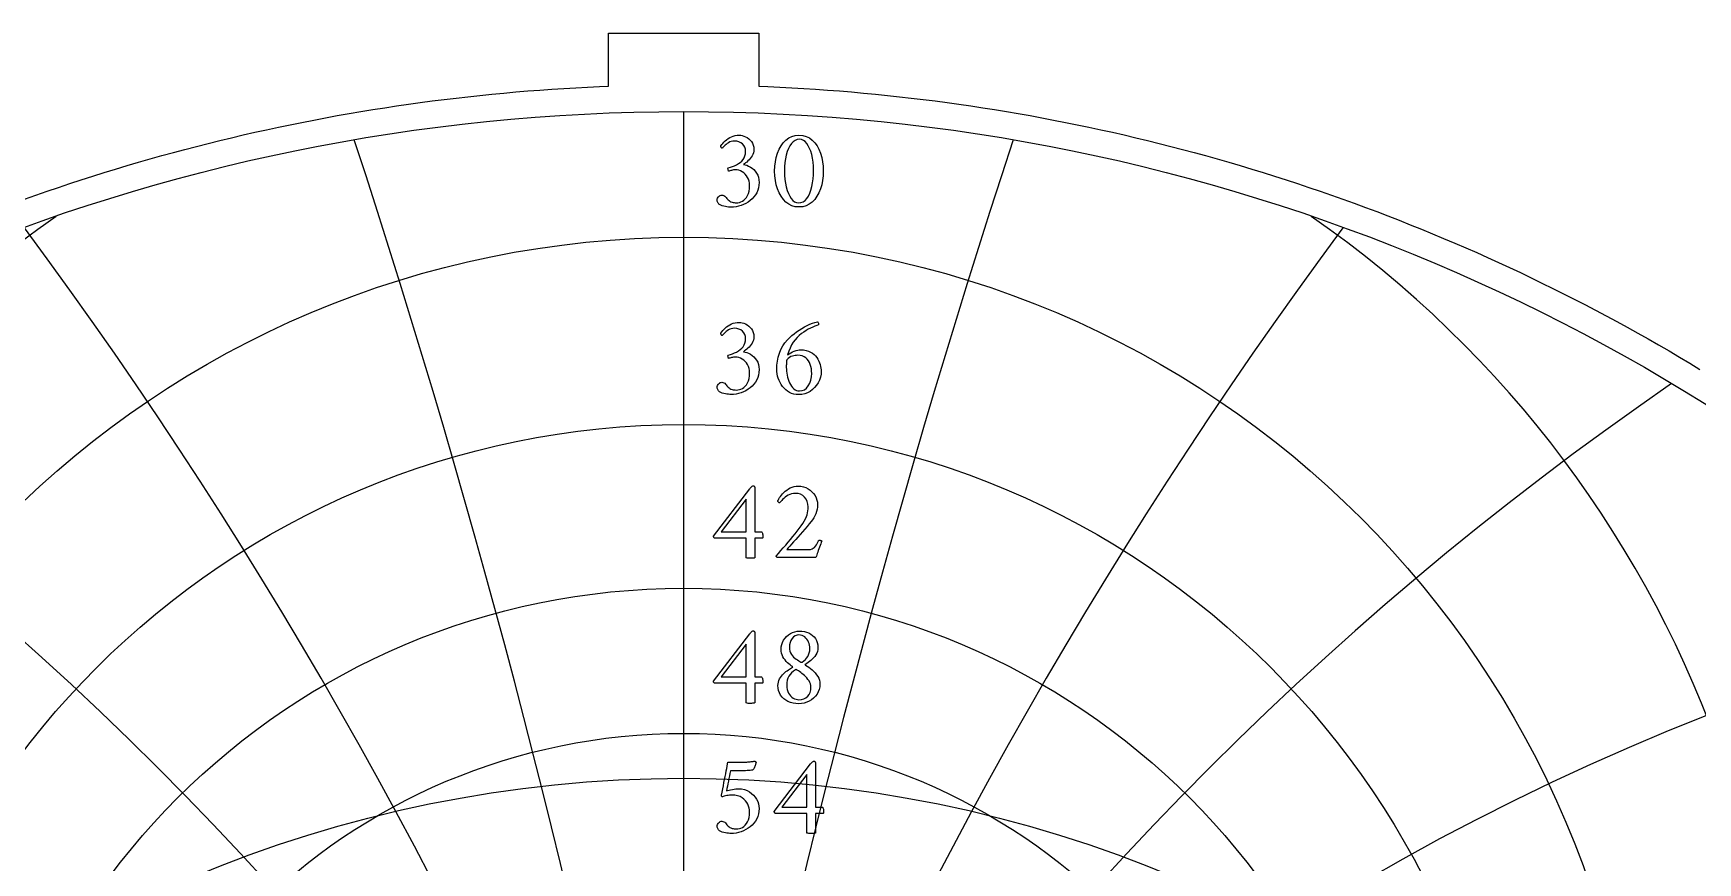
# Model space of a CAD drawing. Header units: millimetres. Extents: x -55 to 55, y -55 to 56.
# Drawn here: x -18.2 to 28.37, y 32.99 to 56.19 of the extents above; entities that cross this region are included whole.
import ezdxf

# ---------------------------------------------------------------- set-up
doc = ezdxf.new("R2010")
doc.units = ezdxf.units.MM
for name, color, linetype in [('CUT_OUTER', 1, 'Continuous'), ('ENGRAVE', 7, 'Continuous'), ('ENGRAVE_FINE', 8, 'Continuous'), ('TEXT', 5, 'Continuous')]:
    doc.layers.add(name, color=color, linetype=linetype)

msp = doc.modelspace()

# ---------------------------------------------------------------- linework, layer by layer
at = {"layer": 'CUT_OUTER'}
msp.add_lwpolyline([(-18.4447, 51.5495), (-18.1281, 51.6617), (-17.8107, 51.772), (-17.4927, 51.8803), (-17.1741, 51.9867), (-16.8548, 52.0911), (-16.5348, 52.1935), (-16.2143, 52.294), (-15.8931, 52.3925), (-15.5713, 52.489), (-15.249, 52.5836), (-14.926, 52.6761), (-14.6025, 52.7667), (-14.2785, 52.8553), (-13.9539, 52.942), (-13.6288, 53.0266), (-13.3032, 53.1092), (-12.977, 53.1898), (-12.6504, 53.2685), (-12.3233, 53.3451), (-11.9958, 53.4197), (-11.6678, 53.4923), (-11.3393, 53.5629), (-11.0105, 53.6314), (-10.6812, 53.698), (-10.3515, 53.7625), (-10.0214, 53.825), (-9.691, 53.8855), (-9.3602, 53.944), (-9.029, 54.0004), (-8.6975, 54.0548), (-8.3656, 54.1071), (-8.0335, 54.1574), (-7.701, 54.2057), (-7.3683, 54.2519), (-7.0353, 54.2961), (-6.702, 54.3383), (-6.3684, 54.3784), (-6.0347, 54.4164), (-5.7007, 54.4524), (-5.3664, 54.4864), (-5.032, 54.5183), (-4.6974, 54.5481), (-4.3626, 54.5759), (-4.0277, 54.6017), (-3.6926, 54.6253), (-3.3573, 54.647), (-3.0219, 54.6665), (-2.6865, 54.6841), (-2.3509, 54.6995), (-2.1, 54.7095), (-2.1, 56.19), (2.1, 56.19), (2.1, 54.7095), (2.3509, 54.6995), (2.6865, 54.6841), (3.0219, 54.6665), (3.3573, 54.647), (3.6926, 54.6253), (4.0277, 54.6017), (4.3626, 54.5759), (4.6974, 54.5481), (5.032, 54.5183), (5.3664, 54.4864), (5.7007, 54.4524), (6.0347, 54.4164), (6.3684, 54.3784), (6.702, 54.3383), (7.0353, 54.2961), (7.3683, 54.2519), (7.701, 54.2057), (8.0335, 54.1574), (8.3656, 54.1071), (8.6975, 54.0548), (9.029, 54.0004), (9.3602, 53.944), (9.691, 53.8855), (10.0214, 53.825), (10.3515, 53.7625), (10.6812, 53.698), (11.0105, 53.6314), (11.3393, 53.5629), (11.6678, 53.4923), (11.9958, 53.4197), (12.3233, 53.3451), (12.6504, 53.2685), (12.977, 53.1898), (13.3032, 53.1092), (13.6288, 53.0266), (13.9539, 52.942), (14.2785, 52.8553), (14.6025, 52.7667), (14.926, 52.6761), (15.249, 52.5836), (15.5713, 52.489), (15.8931, 52.3925), (16.2143, 52.294), (16.5348, 52.1935), (16.8548, 52.0911), (17.1741, 51.9867), (17.4927, 51.8803), (17.8107, 51.772), (18.1281, 51.6617), (18.4447, 51.5495), (18.7607, 51.4354), (19.0759, 51.3193), (19.3905, 51.2013), (19.7043, 51.0814), (20.0173, 50.9595), (20.3296, 50.8357), (20.6412, 50.71), (20.9519, 50.5824), (21.2619, 50.4529), (21.5711, 50.3215), (21.8794, 50.1882), (22.187, 50.053), (22.4937, 49.9159), (22.7995, 49.7769), (23.1045, 49.6361), (23.4086, 49.4934), (23.7119, 49.3488), (24.0142, 49.2024), (24.3157, 49.0542), (24.6162, 48.904), (24.9158, 48.7521), (25.2145, 48.5983), (25.5122, 48.4426), (25.809, 48.2852), (26.1048, 48.1259), (26.3996, 47.9648), (26.6934, 47.802), (26.9862, 47.6373), (27.278, 47.4708), (27.5687, 47.3025), (27.8585, 47.1325), (28.1471, 46.9606), (28.4347, 46.787)], dxfattribs=at)
at = {"layer": 'ENGRAVE'}
msp.add_lwpolyline([(0, -54), (0, 54)], dxfattribs=at)
for centre, radius in [((0, 0), 54), ((0, 23.6947), 26.7872), ((0, 22.0044), 23.2388), ((0, 20.64), 20.023), ((0, 19.5378), 17.066), ((0, 0), 35.3478)]:
    msp.add_circle(centre, radius, dxfattribs=at)
for centre, radius, start, end in [((0, 25.8003), 30.7681, 124.80163, 55.19837), ((0, 28.4491), 35.32, 154.69046, 25.30954), ((0, 31.8303), 40.6435, 174.4344, 5.5656)]:
    msp.add_arc(centre, radius, start, end, dxfattribs=at)
at = {"layer": 'ENGRAVE_FINE'}
for centre, radius, start, end in [((-261.6917, -29.6603), 265.7287, 3.647737, 18.170939), ((-261.6917, -29.6603), 265.7287, 3.647737, 18.170939), ((261.6917, -29.6603), 265.7287, 161.829061, 176.352263), ((261.6917, -29.6603), 265.7287, 161.829061, 176.352263), ((-126.7777, -29.6603), 134.914, 7.344159, 36.585691), ((-126.7777, -29.6603), 134.914, 7.344159, 36.585691), ((126.7777, -29.6603), 134.914, 143.414309, 172.655841), ((126.7777, -29.6603), 134.914, 143.414309, 172.655841), ((-79.9226, -29.6603), 92.2866, 11.140372, 55.492982), ((-79.9226, -29.6603), 92.2866, 11.140372, 55.492982), ((79.9226, -29.6603), 92.2866, 124.507018, 168.859628), ((79.9226, -29.6603), 92.2866, 124.507018, 168.859628), ((-54.9915, -29.6603), 71.7863, 15.092561, 75.137638), ((-54.9915, -29.6603), 71.7863, 15.092561, 75.137638), ((54.9915, -29.6603), 71.7863, 104.862362, 164.907439), ((54.9915, -29.6603), 71.7863, 104.862362, 164.907439)]:
    msp.add_arc(centre, radius, start, end, dxfattribs=at)
at = {"layer": 'TEXT'}
for points in [[(1.5553, 53.3423), (1.5962, 53.3394), (1.6391, 53.3307), (1.684, 53.3162), (1.7309, 53.296), (1.7771, 53.2701), (1.8199, 53.2389), (1.8593, 53.2023), (1.8954, 53.1603), (1.9254, 53.1131), (1.9469, 53.0613), (1.9597, 53.0046), (1.964, 52.9431), (1.9609, 52.8946), (1.9517, 52.8481), (1.9362, 52.8036), (1.9145, 52.7611), (1.8886, 52.7209), (1.8602, 52.6836), (1.8295, 52.6491), (1.7964, 52.6173), (1.7629, 52.5886), (1.7313, 52.5631), (1.7015, 52.5407), (1.6734, 52.5215), (1.7189, 52.5122), (1.766, 52.4968), (1.8147, 52.4754), (1.865, 52.4481), (1.9142, 52.4149), (1.9596, 52.3758), (2.0013, 52.331), (2.0391, 52.2804), (2.0705, 52.224), (2.093, 52.1619), (2.1064, 52.0939), (2.1109, 52.0202), (2.1066, 51.9422), (2.0938, 51.8681), (2.0723, 51.7977), (2.0423, 51.7311), (2.0051, 51.6689), (1.9624, 51.6114), (1.9141, 51.5587), (1.8602, 51.5108), (1.8019, 51.468), (1.7401, 51.4305), (1.6749, 51.3985), (1.6064, 51.3719), (1.5357, 51.3509), (1.4642, 51.3359), (1.392, 51.327), (1.3189, 51.324), (1.2867, 51.3251), (1.2507, 51.3284), (1.2109, 51.3338), (1.1672, 51.3415), (1.1228, 51.3516), (1.0806, 51.3643), (1.0406, 51.3796), (1.0028, 51.3974), (0.9956, 51.4038), (0.9868, 51.4134), (0.9764, 51.4262), (0.9645, 51.4421), (0.9533, 51.4599), (0.9453, 51.4781), (0.9405, 51.4966), (0.9389, 51.5156), (0.9414, 51.5475), (0.9489, 51.5763), (0.9614, 51.6018), (0.9788, 51.6242), (0.9995, 51.6423), (1.0215, 51.6553), (1.045, 51.6631), (1.0698, 51.6657), (1.1001, 51.6626), (1.1269, 51.6533), (1.1504, 51.6378), (1.1704, 51.6162), (1.1889, 51.5921), (1.2076, 51.5695), (1.2264, 51.5482), (1.2455, 51.5283), (1.2689, 51.5077), (1.2946, 51.4904), (1.3224, 51.4766), (1.3525, 51.4661), (1.3835, 51.4584), (1.4143, 51.4529), (1.445, 51.4496), (1.4754, 51.4485), (1.517, 51.4514), (1.5589, 51.4601), (1.6009, 51.4746), (1.6431, 51.4948), (1.6837, 51.5218), (1.7209, 51.5563), (1.7548, 51.5984), (1.7852, 51.6481), (1.8103, 51.7061), (1.8283, 51.7731), (1.8391, 51.849), (1.8427, 51.9339), (1.8391, 51.9959), (1.8283, 52.0541), (1.8103, 52.1085), (1.7852, 52.1591), (1.7544, 52.2053), (1.7193, 52.2465), (1.6801, 52.2827), (1.6367, 52.314), (1.5905, 52.3391), (1.5429, 52.3571), (1.4939, 52.3679), (1.4435, 52.3714), (1.4178, 52.3704), (1.392, 52.3675), (1.3659, 52.3625), (1.3397, 52.3555), (1.3148, 52.3481), (1.293, 52.3419), (1.2741, 52.3369), (1.2583, 52.3331), (1.2499, 52.3465), (1.2439, 52.3611), (1.2403, 52.3768), (1.2391, 52.3938), (1.2395, 52.4042), (1.2407, 52.413), (1.2427, 52.4201), (1.2455, 52.4257), (1.307, 52.4419), (1.3668, 52.4617), (1.4251, 52.485), (1.4818, 52.512), (1.535, 52.5428), (1.5828, 52.5778), (1.6252, 52.6171), (1.6622, 52.6605), (1.6923, 52.7087), (1.7137, 52.7623), (1.7266, 52.8212), (1.7309, 52.8856), (1.7255, 52.9453), (1.7093, 52.9998), (1.6824, 53.0491), (1.6447, 53.0932), (1.5986, 53.1295), (1.5465, 53.1555), (1.4884, 53.171), (1.4243, 53.1762), (1.3764, 53.1733), (1.3317, 53.1646), (1.2902, 53.1502), (1.2519, 53.1299), (1.217, 53.1066), (1.186, 53.0828), (1.1588, 53.0587), (1.1353, 53.0341), (1.1154, 53.0117), (1.099, 52.9938), (1.0859, 52.9805), (1.0762, 52.9718), (1.0698, 52.9732), (1.0635, 52.9774), (1.0571, 52.9844), (1.0507, 52.9942), (1.0451, 53.0054), (1.0411, 53.0165), (1.0387, 53.0277), (1.0379, 53.0389), (1.0636, 53.0753), (1.0926, 53.1112), (1.125, 53.1464), (1.1609, 53.181), (1.1999, 53.2139), (1.2419, 53.2441), (1.2869, 53.2714), (1.3349, 53.296), (1.3858, 53.3162), (1.4395, 53.3307), (1.496, 53.3394), (1.5553, 53.3423)], [(3.2255, 53.3391), (3.3314, 53.3305), (3.4287, 53.3048), (3.5174, 53.2618), (3.5975, 53.2018), (3.6688, 53.1274), (3.7309, 53.0417), (3.7838, 52.9446), (3.8275, 52.8361), (3.8617, 52.7192), (3.8861, 52.597), (3.9008, 52.4693), (3.9057, 52.3363), (3.9007, 52.2033), (3.8857, 52.0756), (3.8608, 51.9534), (3.8259, 51.8365), (3.7815, 51.7279), (3.7281, 51.6305), (3.6657, 51.5443), (3.5943, 51.4693), (3.5144, 51.4085), (3.4263, 51.3651), (3.33, 51.339), (3.2255, 51.3303), (3.1237, 51.339), (3.0291, 51.3651), (2.9417, 51.4085), (2.8614, 51.4693), (2.7893, 51.5443), (2.7261, 51.6305), (2.6719, 51.7279), (2.6267, 51.8365), (2.5911, 51.9534), (2.5656, 52.0756), (2.5503, 52.2033), (2.5453, 52.3363), (2.5502, 52.4693), (2.5652, 52.597), (2.5902, 52.7192), (2.6251, 52.8361), (2.6696, 52.9446), (2.7233, 53.0417), (2.7862, 53.1274), (2.8582, 53.2018), (2.9387, 53.2618), (3.0267, 53.3048), (3.1223, 53.3305), (3.2255, 53.3391)], [(3.2415, 53.2241), (3.1783, 53.2166), (3.1197, 53.1942), (3.0657, 53.1568), (3.0163, 53.1044), (2.9719, 53.0394), (2.9329, 52.9642), (2.8992, 52.8789), (2.871, 52.7834), (2.8486, 52.68), (2.8327, 52.571), (2.8231, 52.4565), (2.8199, 52.3363), (2.8231, 52.2175), (2.8327, 52.1036), (2.8486, 51.9947), (2.871, 51.8908), (2.8988, 51.7945), (2.9313, 51.7084), (2.9683, 51.6324), (3.0099, 51.5667), (3.0555, 51.5136), (3.1045, 51.4757), (3.1569, 51.4529), (3.2127, 51.4453), (3.28, 51.4531), (3.3412, 51.4765), (3.3965, 51.5154), (3.4458, 51.5699), (3.4893, 51.6373), (3.5269, 51.7152), (3.5587, 51.8034), (3.5848, 51.902), (3.605, 52.008), (3.6195, 52.1184), (3.6282, 52.2331), (3.6311, 52.3523), (3.628, 52.4721), (3.6187, 52.5858), (3.6032, 52.6933), (3.5816, 52.7946), (3.5544, 52.8878), (3.5225, 52.971), (3.4858, 53.0443), (3.4442, 53.1076), (3.3986, 53.1586), (3.3496, 53.195), (3.2972, 53.2168), (3.2415, 53.2241)], [(1.5553, 48.1035), (1.5962, 48.1006), (1.6391, 48.0919), (1.684, 48.0775), (1.7309, 48.0572), (1.7771, 48.0314), (1.8199, 48.0001), (1.8593, 47.9635), (1.8954, 47.9215), (1.9254, 47.8744), (1.9469, 47.8225), (1.9597, 47.7658), (1.964, 47.7043), (1.9609, 47.6558), (1.9517, 47.6093), (1.9362, 47.5648), (1.9145, 47.5223), (1.8886, 47.4822), (1.8602, 47.4448), (1.8295, 47.4103), (1.7964, 47.3786), (1.7629, 47.3498), (1.7313, 47.3243), (1.7015, 47.3019), (1.6734, 47.2828), (1.7189, 47.2734), (1.766, 47.258), (1.8147, 47.2367), (1.865, 47.2093), (1.9142, 47.1761), (1.9596, 47.1371), (2.0013, 47.0923), (2.0391, 47.0417), (2.0705, 46.9853), (2.093, 46.9231), (2.1064, 46.8551), (2.1109, 46.7814), (2.1066, 46.7034), (2.0938, 46.6293), (2.0723, 46.5589), (2.0423, 46.4924), (2.0051, 46.4301), (1.9624, 46.3726), (1.9141, 46.3199), (1.8602, 46.272), (1.8019, 46.2292), (1.7401, 46.1918), (1.6749, 46.1597), (1.6064, 46.1331), (1.5357, 46.1121), (1.4642, 46.0972), (1.392, 46.0882), (1.3189, 46.0852), (1.2867, 46.0863), (1.2507, 46.0896), (1.2109, 46.0951), (1.1672, 46.1028), (1.1228, 46.1128), (1.0806, 46.1255), (1.0406, 46.1408), (1.0028, 46.1586), (0.9956, 46.165), (0.9868, 46.1746), (0.9764, 46.1874), (0.9645, 46.2034), (0.9533, 46.2211), (0.9453, 46.2393), (0.9405, 46.2578), (0.9389, 46.2768), (0.9414, 46.3087), (0.9489, 46.3375), (0.9614, 46.363), (0.9788, 46.3854), (0.9995, 46.4035), (1.0215, 46.4165), (1.045, 46.4243), (1.0698, 46.4269), (1.1001, 46.4238), (1.1269, 46.4145), (1.1504, 46.3991), (1.1704, 46.3774), (1.1889, 46.3533), (1.2076, 46.3307), (1.2264, 46.3094), (1.2455, 46.2896), (1.2689, 46.2689), (1.2946, 46.2517), (1.3224, 46.2378), (1.3525, 46.2273), (1.3835, 46.2196), (1.4143, 46.2141), (1.445, 46.2108), (1.4754, 46.2097), (1.517, 46.2126), (1.5589, 46.2213), (1.6009, 46.2358), (1.6431, 46.256), (1.6837, 46.283), (1.7209, 46.3175), (1.7548, 46.3596), (1.7852, 46.4093), (1.8103, 46.4673), (1.8283, 46.5343), (1.8391, 46.6102), (1.8427, 46.6952), (1.8391, 46.7571), (1.8283, 46.8153), (1.8103, 46.8697), (1.7852, 46.9203), (1.7544, 46.9665), (1.7193, 47.0077), (1.6801, 47.044), (1.6367, 47.0752), (1.5905, 47.1003), (1.5429, 47.1183), (1.4939, 47.1291), (1.4435, 47.1327), (1.4178, 47.1317), (1.392, 47.1287), (1.3659, 47.1237), (1.3397, 47.1167), (1.3148, 47.1093), (1.293, 47.1031), (1.2741, 47.0981), (1.2583, 47.0944), (1.2499, 47.1077), (1.2439, 47.1223), (1.2403, 47.1381), (1.2391, 47.155), (1.2395, 47.1654), (1.2407, 47.1742), (1.2427, 47.1814), (1.2455, 47.187), (1.307, 47.2031), (1.3668, 47.2229), (1.4251, 47.2462), (1.4818, 47.2732), (1.535, 47.304), (1.5828, 47.3391), (1.6252, 47.3783), (1.6622, 47.4217), (1.6923, 47.4699), (1.7137, 47.5235), (1.7266, 47.5825), (1.7309, 47.6468), (1.7255, 47.7065), (1.7093, 47.761), (1.6824, 47.8103), (1.6447, 47.8544), (1.5986, 47.8907), (1.5465, 47.9167), (1.4884, 47.9323), (1.4243, 47.9374), (1.3764, 47.9346), (1.3317, 47.9259), (1.2902, 47.9114), (1.2519, 47.8911), (1.217, 47.8678), (1.186, 47.844), (1.1588, 47.8199), (1.1353, 47.7953), (1.1154, 47.7729), (1.099, 47.755), (1.0859, 47.7417), (1.0762, 47.7331), (1.0698, 47.7345), (1.0635, 47.7386), (1.0571, 47.7456), (1.0507, 47.7554), (1.0451, 47.7666), (1.0411, 47.7778), (1.0387, 47.7889), (1.0379, 47.8001), (1.0636, 47.8366), (1.0926, 47.8724), (1.125, 47.9076), (1.1609, 47.9422), (1.1999, 47.9752), (1.2419, 48.0053), (1.2869, 48.0327), (1.3349, 48.0572), (1.3858, 48.0775), (1.4395, 48.0919), (1.496, 48.1006), (1.5553, 48.1035)], [(3.2766, 47.3339), (3.3547, 47.3301), (3.4263, 47.3187), (3.4912, 47.2997), (3.5496, 47.2732), (3.6019, 47.2408), (3.6486, 47.2041), (3.6897, 47.1633), (3.7253, 47.1183), (3.7557, 47.0706), (3.7816, 47.0217), (3.8028, 46.9716), (3.8195, 46.9203), (3.8321, 46.8697), (3.841, 46.8217), (3.8464, 46.7763), (3.8482, 46.7335), (3.8429, 46.6488), (3.8271, 46.567), (3.8006, 46.4883), (3.7636, 46.4125), (3.7177, 46.3419), (3.6646, 46.2784), (3.6043, 46.2221), (3.5369, 46.173), (3.4635, 46.1332), (3.3856, 46.1047), (3.303, 46.0877), (3.2159, 46.082), (3.1473, 46.0859), (3.0822, 46.0976), (3.0204, 46.117), (2.962, 46.1443), (2.9074, 46.1779), (2.857, 46.2165), (2.8108, 46.2601), (2.7688, 46.3087), (2.7312, 46.3613), (2.6981, 46.4169), (2.6697, 46.4755), (2.6459, 46.5371), (2.627, 46.6), (2.6135, 46.6628), (2.6054, 46.7254), (2.6027, 46.7878), (2.6075, 46.9059), (2.6219, 47.0209), (2.6459, 47.1327), (2.6794, 47.2413), (2.7221, 47.3448), (2.7736, 47.4416), (2.8339, 47.5317), (2.9029, 47.6149), (2.9609, 47.6744), (3.0231, 47.7315), (3.0895, 47.7862), (3.16, 47.8384), (3.2331, 47.8877), (3.3069, 47.9335), (3.3816, 47.9756), (3.457, 48.0141), (3.5316, 48.0482), (3.6035, 48.0772), (3.6729, 48.1009), (3.7396, 48.1195), (3.7498, 48.1172), (3.758, 48.1103), (3.7642, 48.0988), (3.7684, 48.0828), (3.7712, 48.0657), (3.7732, 48.0512), (3.7744, 48.0393), (3.7748, 48.0301), (3.7236, 48.0125), (3.669, 47.9917), (3.611, 47.9678), (3.5496, 47.9406), (3.4865, 47.9095), (3.4231, 47.8736), (3.3595, 47.8329), (3.2957, 47.7874), (3.2335, 47.7364), (3.1744, 47.6792), (3.1185, 47.6158), (3.0658, 47.5462), (3.0177, 47.4697), (2.9756, 47.3854), (2.9395, 47.2932), (2.9093, 47.1934), (2.952, 47.225), (2.9971, 47.2528), (3.0446, 47.2769), (3.0945, 47.2971), (3.1442, 47.3132), (3.1912, 47.3247), (3.2353, 47.3316), (3.2766, 47.3339)], [(2.8838, 47.056), (2.8808, 47.0303), (2.8782, 47.0041), (2.876, 46.9776), (2.8742, 46.9506), (2.8728, 46.9235), (2.8718, 46.8964), (2.8712, 46.8692), (2.871, 46.8421), (2.8724, 46.7888), (2.8766, 46.7343), (2.8836, 46.6786), (2.8934, 46.6217), (2.906, 46.5652), (2.9217, 46.5107), (2.9404, 46.4582), (2.962, 46.4077), (2.9867, 46.3605), (3.0143, 46.3179), (3.0449, 46.2799), (3.0786, 46.2465), (3.1151, 46.2192), (3.1544, 46.1998), (3.1965, 46.1881), (3.2415, 46.1842), (3.3131, 46.193), (3.378, 46.2193), (3.4361, 46.2632), (3.4874, 46.3247), (3.5293, 46.3994), (3.5592, 46.4828), (3.5772, 46.575), (3.5832, 46.676), (3.5807, 46.7419), (3.5732, 46.8053), (3.5607, 46.8664), (3.5432, 46.9251), (3.5204, 46.9798), (3.4917, 47.0289), (3.4573, 47.0724), (3.4171, 47.1103), (3.3706, 47.1411), (3.3173, 47.163), (3.2572, 47.1762), (3.1904, 47.1806), (3.1559, 47.1793), (3.1197, 47.1754), (3.0817, 47.1689), (3.0419, 47.1598), (3.0014, 47.1455), (2.9616, 47.1235), (2.9224, 47.0937), (2.8838, 47.056)], [(1.9417, 43.5298), (1.9536, 43.5286), (1.9636, 43.525), (1.9719, 43.519), (1.9784, 43.5106), (1.9833, 43.501), (1.9868, 43.4914), (1.9889, 43.4819), (1.9896, 43.4723), (1.9896, 42.2428), (2.1748, 42.2428), (2.1826, 42.2404), (2.19, 42.2332), (2.197, 42.2212), (2.2035, 42.2044), (2.2091, 42.1845), (2.2131, 42.1629), (2.2155, 42.1398), (2.2163, 42.115), (2.2157, 42.0987), (2.2139, 42.0847), (2.2109, 42.0731), (2.2067, 42.0639), (1.9896, 42.0639), (1.9896, 41.5178), (1.9883, 41.5173), (1.9844, 41.5158), (1.9779, 41.5133), (1.9688, 41.5098), (1.954, 41.5064), (1.9301, 41.5039), (1.8973, 41.5024), (1.8555, 41.5019), (1.8066, 41.5035), (1.7716, 41.5083), (1.7507, 41.5162), (1.7437, 41.5274), (1.7437, 42.0639), (0.8655, 42.0639), (0.858, 42.0692), (0.8515, 42.0755), (0.846, 42.0828), (0.8415, 42.0911), (0.838, 42.0996), (0.8355, 42.1074), (0.834, 42.1147), (0.8335, 42.1214), (1.8491, 43.4499), (1.8578, 43.4602), (1.8682, 43.4719), (1.8802, 43.485), (1.8938, 43.4994), (1.9075, 43.5127), (1.9201, 43.5222), (1.9315, 43.5279), (1.9417, 43.5298)], [(3.8674, 41.9873), (3.8512, 41.9477), (3.8347, 41.9054), (3.8177, 41.8606), (3.8003, 41.8132), (3.7832, 41.7654), (3.7668, 41.7194), (3.7512, 41.6752), (3.7365, 41.6328), (3.7233, 41.5947), (3.7125, 41.5633), (3.7041, 41.5388), (3.6981, 41.521), (2.6187, 41.521), (2.6138, 41.5247), (2.6087, 41.5294), (2.6034, 41.5351), (2.598, 41.5418), (2.5931, 41.5487), (2.5896, 41.555), (2.5875, 41.5606), (2.5868, 41.5657), (2.6526, 41.64), (2.7193, 41.7158), (2.7868, 41.7933), (2.855, 41.8723), (2.9229, 41.952), (2.9892, 42.0312), (3.0538, 42.11), (3.1169, 42.1885), (3.177, 42.2651), (3.2327, 42.3386), (3.284, 42.4088), (3.3309, 42.4759), (3.3745, 42.544), (3.4095, 42.6076), (3.436, 42.6669), (3.4538, 42.7218), (3.4657, 42.7751), (3.4742, 42.8296), (3.4793, 42.8853), (3.481, 42.9422), (3.4749, 43.0188), (3.4566, 43.0891), (3.4262, 43.1529), (3.3836, 43.2104), (3.3316, 43.2579), (3.273, 43.2918), (3.2078, 43.3122), (3.1361, 43.319), (3.0758, 43.3156), (3.0195, 43.3054), (2.9672, 43.2885), (2.9189, 43.2647), (2.8748, 43.237), (2.8351, 43.208), (2.7997, 43.1779), (2.7688, 43.1465), (2.7425, 43.1166), (2.7209, 43.0907), (2.7041, 43.0687), (2.6922, 43.0507), (2.6825, 43.052), (2.6726, 43.0559), (2.6625, 43.0624), (2.6522, 43.0715), (2.6432, 43.0812), (2.6367, 43.0895), (2.6328, 43.0963), (2.6315, 43.1018), (2.6384, 43.1187), (2.6494, 43.1406), (2.6647, 43.1674), (2.6842, 43.1992), (2.7078, 43.234), (2.7357, 43.2695), (2.7677, 43.3058), (2.8039, 43.3429), (2.8438, 43.3791), (2.8866, 43.4124), (2.9324, 43.4429), (2.9812, 43.4707), (3.033, 43.4937), (3.0878, 43.5102), (3.1455, 43.5201), (3.2063, 43.5234), (3.2797, 43.5187), (3.3496, 43.5046), (3.4162, 43.4812), (3.4794, 43.4483), (3.5377, 43.4081), (3.5895, 43.3625), (3.6351, 43.3115), (3.6742, 43.2551), (3.7056, 43.195), (3.7281, 43.133), (3.7415, 43.0689), (3.746, 43.0028), (3.743, 42.9368), (3.7341, 42.8727), (3.7191, 42.8106), (3.6981, 42.7505), (3.672, 42.6925), (3.6414, 42.6364), (3.6065, 42.5823), (3.5672, 42.5302), (3.5114, 42.462), (3.4526, 42.3917), (3.3908, 42.3191), (3.3261, 42.2444), (3.2607, 42.1697), (3.1971, 42.0975), (3.1354, 42.0276), (3.0754, 41.9601), (3.0193, 41.8972), (2.9692, 41.8408), (2.9251, 41.791), (2.887, 41.7478), (3.5065, 41.7478), (3.5507, 41.7515), (3.5907, 41.7625), (3.6266, 41.781), (3.6582, 41.8068), (3.6873, 41.8403), (3.7153, 41.8815), (3.7423, 41.9305), (3.7684, 41.9873), (3.773, 41.9957), (3.7804, 42.0017), (3.7905, 42.0052), (3.8035, 42.0064), (3.8091, 42.006), (3.8163, 42.0048), (3.8251, 42.0029), (3.8355, 42.0001), (3.8458, 41.9969), (3.8546, 41.9937), (3.8618, 41.9905), (3.8674, 41.9873)], [(1.7437, 43.1561), (1.0443, 42.2428), (1.7437, 42.2428)], [(1.9417, 39.4705), (1.9536, 39.4693), (1.9636, 39.4657), (1.9719, 39.4597), (1.9784, 39.4513), (1.9833, 39.4417), (1.9868, 39.4322), (1.9889, 39.4226), (1.9896, 39.413), (1.9896, 38.1835), (2.1748, 38.1835), (2.1826, 38.1811), (2.19, 38.1739), (2.197, 38.1619), (2.2035, 38.1452), (2.2091, 38.1252), (2.2131, 38.1037), (2.2155, 38.0805), (2.2163, 38.0557), (2.2157, 38.0394), (2.2139, 38.0254), (2.2109, 38.0138), (2.2067, 38.0047), (1.9896, 38.0047), (1.9896, 37.4586), (1.9883, 37.4581), (1.9844, 37.4566), (1.9779, 37.4541), (1.9688, 37.4506), (1.954, 37.4471), (1.9301, 37.4446), (1.8973, 37.4431), (1.8555, 37.4426), (1.8066, 37.4442), (1.7716, 37.449), (1.7507, 37.457), (1.7437, 37.4681), (1.7437, 38.0047), (0.8655, 38.0047), (0.858, 38.0099), (0.8515, 38.0162), (0.846, 38.0235), (0.8415, 38.0318), (0.838, 38.0403), (0.8355, 38.0482), (0.834, 38.0554), (0.8335, 38.0621), (1.8491, 39.3907), (1.8578, 39.4009), (1.8682, 39.4126), (1.8802, 39.4257), (1.8938, 39.4402), (1.9075, 39.4534), (1.9201, 39.4629), (1.9315, 39.4686), (1.9417, 39.4705)], [(3.2415, 39.4673), (3.3102, 39.4639), (3.376, 39.4537), (3.4388, 39.4368), (3.4985, 39.413), (3.5539, 39.3829), (3.6035, 39.3467), (3.6473, 39.3046), (3.6854, 39.2565), (3.7161, 39.2026), (3.738, 39.1432), (3.7512, 39.0781), (3.7556, 39.0074), (3.752, 38.9487), (3.7412, 38.8941), (3.7233, 38.8434), (3.6981, 38.7967), (3.6679, 38.7535), (3.6347, 38.7136), (3.5984, 38.6769), (3.5592, 38.6434), (3.519, 38.6126), (3.4798, 38.5843), (3.4415, 38.5583), (3.4043, 38.5348), (3.3959, 38.5312), (3.3931, 38.5268), (3.3959, 38.5216), (3.4043, 38.5156), (3.4521, 38.4881), (3.4997, 38.4565), (3.5471, 38.421), (3.5943, 38.3815), (3.6394, 38.3388), (3.6806, 38.2937), (3.7177, 38.2462), (3.7508, 38.1963), (3.7781, 38.1446), (3.7975, 38.0917), (3.8092, 38.0376), (3.8131, 37.9823), (3.8079, 37.906), (3.7923, 37.8338), (3.7664, 37.7655), (3.7301, 37.7013), (3.6853, 37.6423), (3.6339, 37.5899), (3.5759, 37.5441), (3.5113, 37.5049), (3.4421, 37.4734), (3.3704, 37.451), (3.296, 37.4375), (3.2191, 37.433), (3.1368, 37.437), (3.059, 37.449), (2.9859, 37.4689), (2.9173, 37.4969), (2.8547, 37.532), (2.7995, 37.5735), (2.7517, 37.6214), (2.7113, 37.6757), (2.6792, 37.7354), (2.6562, 37.7995), (2.6425, 37.8679), (2.6379, 37.9408), (2.6407, 37.9907), (2.649, 38.0382), (2.663, 38.0833), (2.6826, 38.126), (2.7063, 38.1663), (2.7329, 38.2042), (2.7622, 38.2398), (2.7944, 38.2729), (2.828, 38.3036), (2.8618, 38.332), (2.8958, 38.3579), (2.9301, 38.3815), (2.9629, 38.4028), (2.9928, 38.4222), (3.0196, 38.4396), (3.0435, 38.4549), (3.0482, 38.4595), (3.0498, 38.4637), (3.0482, 38.4675), (3.0435, 38.4709), (3.0108, 38.4922), (2.9768, 38.5176), (2.9414, 38.5473), (2.9045, 38.5811), (2.8684, 38.6185), (2.8351, 38.6589), (2.8045, 38.7023), (2.7768, 38.7487), (2.7537, 38.7978), (2.7373, 38.8493), (2.7274, 38.9032), (2.7241, 38.9595), (2.7286, 39.0254), (2.7421, 39.0889), (2.7645, 39.1499), (2.796, 39.2086), (2.8348, 39.2634), (2.8794, 39.3128), (2.9298, 39.3568), (2.986, 39.3954), (3.0462, 39.4269), (3.1089, 39.4493), (3.174, 39.4628), (3.2415, 39.4673)], [(3.2255, 39.3587), (3.1717, 39.3523), (3.1221, 39.3332), (3.0767, 39.3012), (3.0355, 39.2565), (3.0012, 39.203), (2.9768, 39.1447), (2.9621, 39.0817), (2.9572, 39.0138), (2.9607, 38.957), (2.9712, 38.9048), (2.9887, 38.8572), (3.0131, 38.8142), (3.0424, 38.7754), (3.0742, 38.7404), (3.1086, 38.7091), (3.1456, 38.6817), (3.1828, 38.6571), (3.2175, 38.6346), (3.2498, 38.614), (3.2798, 38.5955), (3.2834, 38.5941), (3.2878, 38.5931), (3.2929, 38.5925), (3.2989, 38.5923), (3.3003, 38.5923), (3.3013, 38.5923), (3.3019, 38.5923), (3.3021, 38.5923), (3.3067, 38.5925), (3.3109, 38.5931), (3.3147, 38.5941), (3.3181, 38.5955), (3.3636, 38.6294), (3.4043, 38.6673), (3.4402, 38.7092), (3.4714, 38.7551), (3.4965, 38.805), (3.5145, 38.8589), (3.5253, 38.9168), (3.5289, 38.9787), (3.5266, 39.0246), (3.5197, 39.0697), (3.5082, 39.114), (3.4921, 39.1575), (3.4719, 39.1988), (3.4478, 39.2366), (3.42, 39.2707), (3.3884, 39.3012), (3.353, 39.3264), (3.3141, 39.3443), (3.2716, 39.3551), (3.2255, 39.3587)], [(1.7437, 39.0968), (1.0443, 38.1835), (1.7437, 38.1835)], [(3.2255, 37.5448), (3.2982, 37.5508), (3.3632, 37.5687), (3.4204, 37.5987), (3.4698, 37.6406), (3.5096, 37.6923), (3.5381, 37.7516), (3.5551, 37.8184), (3.5608, 37.8929), (3.5574, 37.9401), (3.5472, 37.9859), (3.5303, 38.0303), (3.5065, 38.0733), (3.4782, 38.1144), (3.4474, 38.1532), (3.4143, 38.1895), (3.3788, 38.2234), (3.3426, 38.2546), (3.3077, 38.2829), (3.274, 38.3081), (3.2415, 38.3304), (3.2125, 38.3492), (3.1896, 38.3639), (3.1726, 38.3747), (3.1616, 38.3815), (3.1556, 38.3843), (3.1504, 38.3863), (3.146, 38.3875), (3.1425, 38.3879), (3.1381, 38.3877), (3.1345, 38.3871), (3.1317, 38.3861), (3.1297, 38.3847), (3.0701, 38.3434), (3.0191, 38.2993), (2.9767, 38.2524), (2.9429, 38.2027), (2.917, 38.1486), (2.8985, 38.0885), (2.8875, 38.0224), (2.8838, 37.9504), (2.887, 37.8888), (2.8965, 37.8318), (2.9125, 37.7794), (2.9349, 37.7316), (2.9621, 37.6888), (2.9928, 37.6514), (3.0268, 37.6193), (3.0642, 37.5927), (3.1036, 37.5717), (3.1436, 37.5568), (3.1843, 37.5478), (3.2255, 37.5448)], [(1.5265, 35.0531), (1.6156, 35.0479), (1.6978, 35.0323), (1.7729, 35.0064), (1.8411, 34.9701), (1.9021, 34.9258), (1.9556, 34.8762), (2.0019, 34.8213), (2.0407, 34.7609), (2.0714, 34.6973), (2.0934, 34.6327), (2.1065, 34.5672), (2.1109, 34.5006), (2.1066, 34.4227), (2.0938, 34.3485), (2.0723, 34.2782), (2.0423, 34.2116), (2.0051, 34.1493), (1.9624, 34.0918), (1.9141, 34.0391), (1.8602, 33.9912), (1.8019, 33.9484), (1.7401, 33.911), (1.6749, 33.879), (1.6064, 33.8523), (1.5357, 33.8314), (1.4642, 33.8164), (1.392, 33.8074), (1.3189, 33.8044), (1.2867, 33.8055), (1.2507, 33.8088), (1.2109, 33.8143), (1.1672, 33.822), (1.1228, 33.8321), (1.0806, 33.8447), (1.0406, 33.86), (1.0028, 33.8779), (0.9956, 33.8843), (0.9868, 33.8938), (0.9764, 33.9066), (0.9645, 33.9226), (0.9533, 33.9403), (0.9453, 33.9585), (0.9405, 33.9771), (0.9389, 33.996), (0.9414, 34.028), (0.9489, 34.0567), (0.9614, 34.0823), (0.9788, 34.1046), (0.9995, 34.1228), (1.0215, 34.1357), (1.045, 34.1435), (1.0698, 34.1461), (1.1001, 34.143), (1.1269, 34.1337), (1.1504, 34.1183), (1.1704, 34.0966), (1.1889, 34.0726), (1.2076, 34.0499), (1.2264, 34.0287), (1.2455, 34.0088), (1.2689, 33.9881), (1.2946, 33.9709), (1.3224, 33.957), (1.3525, 33.9465), (1.3835, 33.9388), (1.4143, 33.9334), (1.445, 33.9301), (1.4754, 33.929), (1.517, 33.9319), (1.5589, 33.9405), (1.6009, 33.955), (1.6431, 33.9753), (1.6837, 34.0022), (1.7209, 34.0367), (1.7548, 34.0789), (1.7852, 34.1286), (1.8103, 34.1865), (1.8283, 34.2535), (1.8391, 34.3295), (1.8427, 34.4144), (1.8396, 34.4644), (1.8303, 34.5154), (1.8148, 34.5674), (1.7932, 34.6204), (1.7647, 34.6719), (1.7289, 34.7194), (1.6857, 34.7629), (1.6351, 34.8024), (1.5762, 34.8352), (1.5082, 34.8587), (1.4309, 34.8728), (1.3445, 34.8774), (1.3167, 34.8765), (1.2846, 34.8739), (1.2481, 34.8694), (1.2072, 34.8631), (1.167, 34.8556), (1.1329, 34.8475), (1.1048, 34.8388), (1.0826, 34.8295), (1.0779, 34.8304), (1.0734, 34.8331), (1.0691, 34.8376), (1.065, 34.8439), (1.0616, 34.8512), (1.0591, 34.8587), (1.0576, 34.8664), (1.0571, 34.8743), (1.0746, 34.9621), (1.0922, 35.0499), (1.1098, 35.1377), (1.1273, 35.2255), (1.1446, 35.3119), (1.1613, 35.3952), (1.1773, 35.4755), (1.1928, 35.5529), (1.2071, 35.6252), (1.2195, 35.6906), (1.2302, 35.749), (1.2391, 35.8004), (1.699, 35.8004), (1.7311, 35.8008), (1.7636, 35.802), (1.7966, 35.804), (1.8299, 35.8068), (1.862, 35.8101), (1.8914, 35.8136), (1.9179, 35.8172), (1.9417, 35.8211), (1.9612, 35.8246), (1.9752, 35.8271), (1.9836, 35.8286), (1.9864, 35.8291), (1.9941, 35.8245), (2.0012, 35.8203), (2.0076, 35.8166), (2.0135, 35.8132), (2.0184, 35.8096), (2.0219, 35.8052), (2.024, 35.8), (2.0247, 35.794), (2.024, 35.7873), (2.0219, 35.7768), (2.0184, 35.7626), (2.0135, 35.7445), (2.0073, 35.724), (2, 35.7026), (1.9914, 35.6801), (1.9816, 35.6567), (1.9707, 35.6335), (1.9588, 35.612), (1.946, 35.592), (1.9321, 35.5736), (1.8986, 35.5704), (1.8618, 35.5673), (1.8219, 35.5641), (1.7788, 35.5609), (1.7321, 35.5581), (1.6814, 35.5561), (1.6267, 35.5549), (1.568, 35.5545), (1.3062, 35.5545), (1.2919, 35.4839), (1.2778, 35.4128), (1.2639, 35.341), (1.2503, 35.2687), (1.2366, 35.1969), (1.2227, 35.1269), (1.2087, 35.0588), (1.1944, 34.9924), (1.2288, 35.0047), (1.2682, 35.016), (1.3126, 35.0262), (1.362, 35.0355), (1.4112, 35.0432), (1.4551, 35.0487), (1.4935, 35.052), (1.5265, 35.0531)], [(3.6406, 35.8291), (3.6525, 35.8279), (3.6626, 35.8243), (3.6709, 35.8183), (3.6774, 35.81), (3.6823, 35.8004), (3.6858, 35.7908), (3.6878, 35.7812), (3.6885, 35.7716), (3.6885, 34.5421), (3.8738, 34.5421), (3.8816, 34.5397), (3.8889, 34.5325), (3.8959, 34.5206), (3.9025, 34.5038), (3.9081, 34.4838), (3.9121, 34.4623), (3.9145, 34.4391), (3.9153, 34.4144), (3.9147, 34.398), (3.9129, 34.384), (3.9099, 34.3725), (3.9057, 34.3633), (3.6885, 34.3633), (3.6885, 33.8172), (3.6873, 33.8167), (3.6834, 33.8152), (3.6769, 33.8127), (3.6678, 33.8092), (3.6529, 33.8057), (3.6291, 33.8032), (3.5962, 33.8017), (3.5544, 33.8012), (3.5055, 33.8028), (3.4706, 33.8076), (3.4496, 33.8156), (3.4426, 33.8268), (3.4426, 34.3633), (2.5644, 34.3633), (2.5569, 34.3686), (2.5504, 34.3749), (2.545, 34.3821), (2.5405, 34.3904), (2.537, 34.3989), (2.5345, 34.4068), (2.533, 34.4141), (2.5325, 34.4208), (3.548, 35.7493), (3.5568, 35.7596), (3.5672, 35.7712), (3.5792, 35.7843), (3.5927, 35.7988), (3.6065, 35.8121), (3.6191, 35.8215), (3.6305, 35.8272), (3.6406, 35.8291)], [(3.4426, 35.4555), (2.7433, 34.5421), (3.4426, 34.5421)]]:
    msp.add_lwpolyline(points, close=True, dxfattribs=at)

doc.saveas('drawing.dxf')
